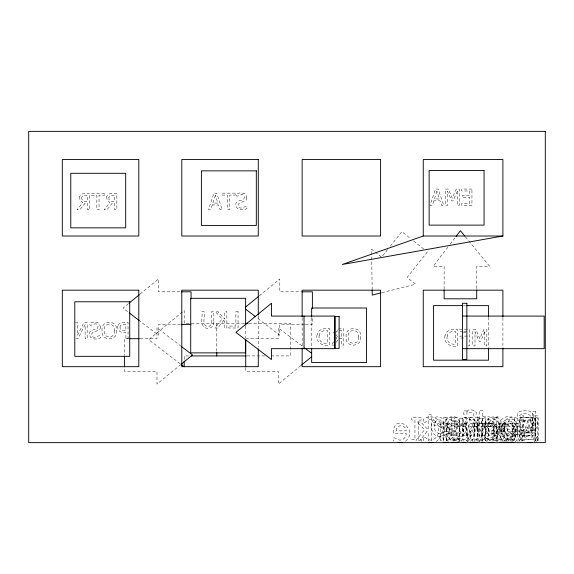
<?xml version="1.0" encoding="UTF-8"?>
<svg xmlns="http://www.w3.org/2000/svg" width="574" height="574" viewBox="0 0 574 574"><rect width="100%" height="100%" fill="white"/><g stroke="black" fill="none" stroke-linecap="round" stroke-linejoin="round"><path stroke-width="0.43" stroke-dasharray="2.87 2.15" d="M466.806 435.035C469.023 442.827 459.803 436.627 461.094 441.27M485.425 435.035C487.642 442.827 478.422 436.627 479.713 441.27M485.066 431.619C487.276 412.225 510.795 430.514 497.213 441.227M333.516 333.142L333.637 331.959M521.106 441.363L523.086 435.264L532.471 435.264L534.695 442.131M517.698 441.284L525.691 417.571L529.716 417.571L537.709 441.284M512.101 441.356L518.688 423.77L515.337 423.77L510.293 437.991L505.292 423.77L502.056 423.77L509.002 442.195M475.889 440.99L477.446 437.388L477.554 423.705M513.795 440.99L515.352 437.388L515.466 423.705L508.743 423.705L508.743 426.274L514.455 426.274L514.024 438.615L513.12 439.483L511.42 439.77L508.743 439.175L508.743 441.27M461.482 441.112L462.809 438.005L462.902 426.346M487.104 441.047L488.431 437.94L488.524 426.274L490.619 426.274L490.619 423.705L488.524 423.705L488.524 418.41L485.425 418.41M447.928 247.035L433.27 266.214L444.132 266.214L444.132 289.109M450.102 244.194L455.534 237.091M506.103 441.004C511.542 434.618 502.551 428.348 496.158 430.005C495.197 421 508.944 431.67 506.239 424.1L500.614 423.26L497.414 423.555L494.192 425.499L493.073 429.524L493.073 441.291M387.622 249.575L381.595 257.159L371.572 249.181L372.146 288.909M390.363 246.131L401.879 231.659L410.833 238.784M427.379 251.943L407.095 277.443L415.598 284.202L381.782 292.697M335.984 342.47L339.098 338.56L341.587 338.56L341.587 345.074L343.761 345.074L343.761 328.701L336.256 329.11M333.731 341.831L331.083 345.074L333.91 345.074M335.855 339.241L336.909 337.95L335.503 337.203M512.711 441.169C517.038 437.474 517.174 430.134 513.852 425.75A7.347 7.347 0 0 0 509.633 423.354C499.753 421.101 496.295 435.989 503.111 441.212M128.44 303.632L122.972 308.109L128.655 312.45M140.049 294.118L158.481 279.007L158.481 291.814L180.501 291.814M259.319 295.797L279.803 279.007L279.803 291.814L300.934 291.814M180.889 364.497L156.989 384.092L156.989 371.278L124.407 371.278L124.407 367.755M300.841 365.616L278.304 384.092L278.304 371.278L245.722 371.278L245.722 367.755M405.524 441.162C419.881 428.936 393.09 412.032 393.377 433.241L406.148 433.241C406.342 436.183 404.534 439.368 401.413 439.749C398.019 441.994 391.942 433.485 393.728 441.004M467.71 441.679C472.065 437.969 468.858 431.045 469.905 426.274L472 426.274L472 423.705L469.905 423.705L469.905 418.41L466.806 418.41M479.003 441.679C483.358 437.969 480.151 431.045 481.199 426.274M515.359 441.679C519.714 437.969 516.507 431.045 517.554 426.274L519.649 426.274M436.125 441.428C449.758 433.399 438.479 409.133 423.433 419.199C421.546 428.434 428.333 416.989 432.581 420.068C436.958 420.986 438.801 425.829 438.672 429.876C438.816 433.894 436.9 438.701 432.566 439.598C428.362 442.64 421.531 431.383 423.433 440.459L424.961 441.191M337.899 330.696C334.893 331.141 335.238 336.034 337.993 336.579M457.722 441.815L459.724 441.026C461.812 432.81 452.979 444.14 449.815 438.529C448.38 432.064 460.563 435.982 459.638 428.886C459.48 422.744 451.229 422.141 447.074 424.595C445.037 432.308 453.417 421.926 456.208 427.336C457.636 431.849 451.193 431.124 448.71 432.566C445.733 434.202 445.718 438.823 448.244 440.889M536.138 441.205L537.544 440.66L537.544 436.57L533.655 438.923L529.709 439.756L526.394 439.117L524.579 437.316C522.383 428.749 536.676 433.291 537.257 425.499C538.512 417.154 527.434 415.26 521.795 418.704C519.161 428.139 530.017 414.45 533.619 422.234C535.614 428.513 527.011 427.824 523.524 429.904C519.492 432.516 520.302 439.081 524.327 441.298M485.41 427.02C494.989 420.376 498.82 440.889 488.969 439.548C480.187 434.819 488.331 440.05 491.753 439.921C495.391 440.222 498.182 436.8 497.837 433.305L485.066 433.305M440.287 424.66C444.872 421.51 454.529 423.691 452.613 430.629C451.673 435.896 441.55 432.516 443.035 438.601C446.192 444.204 455.024 432.882 452.936 441.09M463.706 305.626L465.478 305.626M75.445 322.366L77.476 322.366L77.476 335.331L84.062 322.366L87.155 322.366L87.155 338.746L85.117 338.746L85.117 324.626L77.885 338.746L76.256 338.746M244.352 323.349L184.197 323.349L184.197 310.534L148.688 339.636L180.645 364.081M248.8 323.349L290.602 323.349L290.602 348.884M180.501 324.396L158.481 324.396L158.481 335.266L140.02 321.139M304.457 324.396L279.803 324.396L279.803 335.266L256.37 317.343M305.339 324.396L312.385 324.396L312.385 318.233M339.428 330.567L341.587 330.567L341.587 336.744L339.672 336.744M463.082 331.471L459.695 331.471L459.695 329.533L469.489 329.533L469.489 345.914L468.04 345.914M463.928 331.471L467.315 331.471M463.433 332.375L466.002 332.375M467.315 336.091L460.011 336.091L460.011 338.029L465.693 338.029M128.813 338.696L124.407 338.696L124.407 355.428M140.257 338.696L156.989 338.696L156.989 327.826L181.133 346.294M245.722 338.696L278.304 338.696L278.304 327.826L302.455 346.294M188.602 355.93L184.197 355.93L184.197 360.106M247.021 355.93L264.808 355.93M271.036 355.93L290.602 355.93L290.602 349.767M479.319 417.241L477.231 417.241L476.327 412.527A5.008 5.008 0 0 0 473.679 410.267L471.039 409.829L467.86 410.13C466.145 415.719 471.268 410.704 473.392 413.416L474.224 417.241L469.094 417.241L469.094 419.809L474.124 419.809L474.124 435.659L477.231 435.659L477.231 419.809L479.319 419.809M466.806 423.705L461.094 423.705L461.094 426.274L466.806 426.274M485.425 423.705L479.713 423.705L479.713 426.274L485.425 426.274L485.41 441.499M519.649 423.705L517.554 423.705L517.554 418.41L514.455 418.41L514.455 423.705M481.938 423.77L478.831 423.77L478.831 425.815C476.542 423.526 472.689 422.285 469.826 424.265C465.249 428.577 468.484 435.982 467.451 441.341M520.711 427.264L534.114 427.2L534.114 417.571L537.379 417.571L537.379 441.248M440.287 427.974C442.798 426.295 447.017 424.681 449.42 427.4C450.855 431.921 444.405 431.189 441.923 432.631C438.945 434.267 438.938 438.895 441.456 440.954M517.54 430.105C524.119 437.632 535.549 430.471 532.636 421.151C532.32 417.255 529.343 413.352 525.16 413.445C521.228 411.637 515.832 421.732 517.54 412.735C541.87 399.296 541.949 447.591 517.54 433.994M520.711 430.17L534.114 430.105L534.114 441.27M481.909 435.659L485.016 435.659C486.594 431.246 482.16 422.464 487.462 419.766A5.288 5.288 0 0 1 490.892 420.297L493.296 421.904L493.296 435.659L496.395 435.659L496.395 417.241L493.296 417.241L493.296 419.285C489.464 414.385 480.854 417.133 481.909 423.705L481.938 441.32M497.177 440.947L496.158 440.165L496.158 442.131M505.479 441.184L504.08 440.086L504.08 441.449M467.573 441.184L466.174 440.086L466.174 441.449M413.596 240.98L423.928 249.202M485.41 440.251L486.666 441.255M440.323 424.767L437.359 422.651L433.657 422.127C431.576 427.702 438.507 423.684 440.323 427.372M448.1 441.406C441.535 435.451 446.594 424.717 444.9 417.241L447.82 417.241L448 418.03C464.466 409.205 463.936 444.57 448 433.219L448.215 436.864L449.629 439.038L452.943 439.871L458.59 438.615L458.59 441.04M486.128 440.889C482.949 438.349 484.097 432.423 488.388 431.885C490.756 431.418 495.52 430.909 494.099 427.336C491.308 421.926 482.928 432.308 484.958 424.595C489.55 421.438 499.201 423.626 497.292 430.565C496.345 435.831 486.221 432.452 487.706 438.529C490.863 444.14 499.703 432.81 497.608 441.026M465.464 236.847L489.529 266.214L476.714 266.214L476.714 289.109M535.248 441.32L535.248 417.635L519.886 417.635L519.886 420.534L531.983 420.534L531.983 427.264M531.983 430.17L531.983 439.289L519.886 439.289L519.886 442.195M522.814 427.2L522.814 417.571L519.549 417.571L519.549 441.248M522.814 430.105L522.814 441.27M512.36 423.705L512.36 434.195L511.771 438.321A2.382 2.382 0 0 1 509.942 439.605L507.689 439.526L504.08 437.46L504.08 423.705L500.98 423.705L500.98 441.248M502.903 317.752L502.903 347.105M488.503 317.257L488.503 347.665M483.294 423.705L483.294 426.274M482.311 441.241L482.311 416.466L485.41 416.466L485.41 424.444A8.366 8.366 0 0 1 491.509 423.361C498.411 425.32 499.28 434.877 495.871 440.179A5.912 5.912 0 0 1 494.881 441.241M481.199 423.705L481.199 418.41L478.099 418.41L478.099 423.705L472.388 423.705L472.388 426.274L478.099 426.274L477.668 438.615L476.764 439.483L475.064 439.77L472.388 439.175L472.388 441.27M478.831 441.334L478.831 428.441L476.434 426.826A5.288 5.288 0 0 0 473.005 426.295C467.867 428.764 472.015 437.144 470.551 441.32M477.755 423.705L477.755 441.248M474.655 423.705L474.655 441.248M474.454 423.705L474.454 434.195L473.859 438.321A2.382 2.382 0 0 1 472.036 439.605L469.783 439.526L466.174 437.46L466.174 423.705M464.997 426.346L464.997 423.77L462.902 423.77L462.902 418.475L459.796 418.475L459.796 423.77L454.091 423.77L454.091 426.346L459.796 426.346L459.372 438.68L458.461 439.548L456.761 439.835L454.091 439.239L454.091 441.334M463.075 423.705L463.075 441.248M459.293 441.248L459.293 417.571C453.704 416.968 443.666 416.968 443.788 424.975C443.573 431.318 450.705 433.894 456.029 432.975L456.029 441.298M446.744 440.904L446.744 417.42L443.645 417.42L443.645 419.35C427.716 407.131 427.02 443.924 443.645 434.92L443.645 440.925M421.338 441.291L421.338 439.619L418.202 439.619L418.202 420.075L421.338 420.075L421.338 417.571L411.802 417.571L411.802 420.075L414.937 420.075L414.937 439.619L411.802 439.619L411.802 441.291M311.66 317.838L311.66 347.349M302.146 317.752L302.146 347.105M258.286 315.973L258.286 347.105M245.629 326.039L245.629 337.663M216.778 323.349L216.778 351.525M494.838 433.363C496.969 441.614 487.175 434.288 489.127 440.294C499.538 444.211 498.856 430.916 497.938 424.602L500.033 424.602L500.033 422.034L497.938 422.034L497.938 416.738L494.838 416.738L494.838 422.034L489.127 422.034L489.127 424.602L494.838 424.602L494.838 433.363M462.615 427.91L462.02 432.035A2.382 2.382 0 0 1 460.197 433.32L457.937 433.241L454.335 431.174L454.335 417.42L451.229 417.42L451.229 435.845L454.335 435.845L454.335 433.801C456.588 436.068 460.312 437.28 463.189 435.451C468.162 431.002 464.545 423.045 465.715 417.42L462.615 417.42L462.615 427.91M213.822 321.835C214.482 326.01 210.493 329.268 206.511 328.242C199.135 326.742 202.887 316.425 201.976 311.625L204.15 311.625C205.456 315.585 200.979 325.874 207.903 326.477C214.82 325.889 210.328 315.564 211.641 311.625L213.822 311.625L213.822 321.835M114.305 330.559C115.891 338.976 102.753 338.983 104.353 330.559C102.739 322.122 115.919 322.107 114.305 330.559M358.363 336.888C359.955 345.304 346.818 345.311 348.411 336.888C346.804 328.45 359.984 328.436 358.363 336.888M446.744 429.065C444.599 449.765 471.95 439.928 460.8 424.078A7.347 7.347 0 0 0 456.588 421.682C451.831 420.512 447.031 424.222 446.744 429.065M485.733 424.451C483.581 445.159 510.939 435.314 499.782 419.465A7.347 7.347 0 0 0 495.57 417.068C490.813 415.906 486.013 419.608 485.733 424.451M499.717 424.272C497.572 444.972 524.923 435.135 513.773 419.285A7.347 7.347 0 0 0 509.554 416.889C504.804 415.719 499.997 419.429 499.717 424.272M501.403 427.845L501.267 431.562L514.039 431.562C514.232 434.511 512.424 437.697 509.296 438.07C505.909 440.323 499.825 431.813 501.619 439.332C509.748 444.649 520.69 436.706 516.6 427.307C514.885 419.702 501.949 419.515 501.403 427.845M504.072 424.451C501.927 445.159 529.278 435.314 518.128 419.465A7.347 7.347 0 0 0 513.909 417.068C509.16 415.906 504.352 419.608 504.072 424.451M116.572 330.559C118.258 341.516 100.407 341.508 102.086 330.559C100.393 319.603 118.266 319.596 116.572 330.559M360.63 336.888C362.323 347.844 344.472 347.844 346.151 336.888C344.457 325.932 362.33 325.932 360.63 336.888M100.393 326.757C101.089 332.877 90.405 329.634 91.869 335.532C94.165 341.028 102.229 331.327 100.515 337.763C96.798 340.045 89.53 339.6 89.372 334.082C88.719 328.041 99.331 331.341 97.896 325.48C95.872 320.486 88.532 329.067 90.01 323.126L93.548 322.143L97.078 322.409A5.216 5.216 0 0 1 99.524 324.131L100.393 326.757M246.813 197.528C247.509 203.648 236.825 200.412 238.289 206.31C240.585 211.806 248.65 202.105 246.935 208.541C243.218 210.823 235.95 210.378 235.792 204.853C235.139 198.812 245.751 202.113 244.316 196.258C242.293 191.257 234.953 199.845 236.431 193.904L239.968 192.914L243.498 193.18A5.216 5.216 0 0 1 245.937 194.909L246.813 197.528M319.295 335.116C317.702 340.339 322.696 344.364 327.611 343.202L327.611 330.567C324.267 330.165 319.869 331.184 319.295 335.116M434.74 423.691C432.459 429.388 437.74 436.376 443.645 432.394L443.645 421.955C441.105 419.07 435.092 418.934 434.74 423.691M447.261 335.955C445.661 341.178 450.662 345.204 455.569 344.041L455.569 331.406C452.226 331.004 447.835 332.016 447.261 335.955M120.052 326.57C119.184 330.086 123.145 331.334 125.871 330.782L125.871 324.238C123.833 324.202 120.576 323.973 120.052 326.57M447.297 423.87C445.991 429.151 451.932 431.017 456.029 430.184L456.029 420.369C452.972 420.319 448.079 419.967 447.297 423.87M81.802 197.341C80.941 200.85 84.787 202.077 87.528 201.46L87.528 195.275C85.612 195.311 82.347 194.823 81.802 197.341M108.931 197.341C108.07 200.85 111.916 202.077 114.657 201.46L114.657 195.275C112.741 195.311 109.476 194.823 108.931 197.341M457.155 426.209C458.454 432.021 451.616 434.382 448 430.665L448 420.555C452.255 417.563 458.052 420.986 457.155 426.209M317.092 334.671C314.961 342.355 323.191 346.811 329.785 345.074L329.785 328.701C324.984 328.134 318.118 328.787 317.092 334.671M445.051 335.51C442.92 343.195 451.15 347.65 457.751 345.914L457.751 329.533C452.943 328.974 446.084 329.627 445.051 335.51M117.842 326.046C116.644 330.71 121.824 333.551 125.871 332.64L125.871 338.746L128.052 338.746L128.052 322.366C124.608 322.323 118.983 321.598 117.842 326.046M450.131 428.132C446.486 443.953 466.002 439.232 458.554 425.93A4.197 4.197 0 0 0 455.964 424.301L453.682 424.301A4.169 4.169 0 0 0 451.107 425.93L450.131 428.132M489.113 423.519C485.475 439.34 504.991 434.618 497.543 421.323A4.197 4.197 0 0 0 494.946 419.687L492.671 419.687A4.169 4.169 0 0 0 490.096 421.323L489.113 423.519M503.104 423.339C499.459 439.16 518.975 434.439 511.527 421.137A4.197 4.197 0 0 0 508.937 419.508L506.655 419.508A4.169 4.169 0 0 0 504.08 421.137L503.104 423.339M503.183 429.804C499.538 445.625 519.054 440.904 511.606 427.601A4.197 4.197 0 0 0 509.016 425.973L506.734 425.973A4.169 4.169 0 0 0 504.159 427.601L503.183 429.804M507.459 423.519C503.814 439.34 523.33 434.618 515.883 421.323A4.197 4.197 0 0 0 513.292 419.687L511.011 419.687A4.169 4.169 0 0 0 508.435 421.323L507.459 423.519M79.585 196.667L79.973 200.218L82.857 202.658L77.031 209.783L79.858 209.783L85.045 203.275L87.528 203.275L87.528 209.783L89.709 209.783L89.709 193.409C86.38 193.546 80.848 192.369 79.585 196.667M106.714 196.667L107.101 200.218L109.986 202.658L104.159 209.783L106.986 209.783L112.174 203.275L114.657 203.275L114.657 209.783L116.838 209.783L116.838 193.409C113.508 193.546 107.977 192.369 106.714 196.667M396.699 428.699L396.397 430.859L406.148 430.859C406.521 425.736 398.169 423.547 396.699 428.699M488.388 428.771L488.087 430.931L497.837 430.931C498.21 425.8 489.859 423.619 488.388 428.771M504.582 427.027L504.288 429.187L514.039 429.187C514.412 424.064 506.06 421.876 504.582 427.027M504.539 436.584L503.649 438.981C501.253 440.674 498.089 439.404 496.158 437.589L496.158 432.48C499.079 432.868 504.295 432.531 504.539 436.584M485.353 422.034L482.103 436.297L477.733 422.034L475.172 422.034L470.687 436.297L467.623 422.034L464.502 422.034L469.173 440.452L472.043 440.452L476.542 426.252L481.012 440.452L483.868 440.452L488.582 422.034L485.353 422.034M212.251 204.94L210.766 209.517L208.47 209.517L213.987 193.144L216.671 193.144L222.188 209.517L219.993 209.517L218.507 204.94L212.251 204.94M433.786 200.85L432.301 205.42L430.005 205.42L435.523 189.047L438.206 189.047L443.724 205.42L441.528 205.42L440.043 200.85L433.786 200.85M215.386 195.361L212.854 203.081L217.905 203.081L215.386 195.361M436.922 191.271L434.389 198.991L439.44 198.991L436.922 191.271M527.786 420.9L523.99 432.48L531.56 432.48L527.786 420.9M457.27 191.314L453.037 200.914L451.724 200.914L447.455 191.314L447.455 205.42L445.273 205.42L445.273 189.047L448.301 189.047L452.247 198.166L456.337 189.047L459.308 189.047L459.308 205.42L457.27 205.42L457.27 191.314M484.808 331.801L480.574 341.401L479.254 341.401L474.992 331.801L474.992 345.914L472.811 345.914L472.811 329.533L475.839 329.533L479.785 338.653L483.875 329.533L486.845 329.533L486.845 345.914L484.808 345.914L484.808 331.801M533.583 415.892L523.703 435.343L523.703 415.892L520.654 415.892L520.654 440.452L524.313 440.452L535.169 419.278L535.169 440.452L538.218 440.452L538.218 415.892L533.583 415.892M426.927 431.562L420.046 440.452L415.978 440.452L424.566 429.732L416.997 422.034L420.857 422.034L428.147 429.818L428.147 414.787L431.246 414.787L431.246 440.452L428.147 440.452L428.147 432.753L426.927 431.562M478.085 426.956L471.204 435.845L467.136 435.845L475.724 425.119L468.154 417.42L472.015 417.42L479.304 425.205L479.304 410.18L482.404 410.18L482.404 435.845L479.304 435.845L479.304 428.139L478.085 426.956M223.724 320.378L217.754 327.998L214.927 327.998L222.102 318.936L215.329 311.625L217.977 311.625L224.685 319.151L224.685 311.625L226.859 311.625L226.859 327.998L224.685 327.998L224.685 321.454L223.724 320.378M471.943 189.047L461.704 189.047L461.704 190.984L469.769 190.984L469.769 195.469L462.257 195.469L462.257 197.406L469.769 197.406L469.769 203.49L461.704 203.49L461.704 205.42L471.943 205.42L471.943 189.047M235.247 193.144L222.073 193.144L222.073 195.081L227.569 195.081L227.569 209.517L229.744 209.517L229.744 195.081L235.247 195.081L235.247 193.144M104.533 193.409L91.359 193.409L91.359 195.347L96.855 195.347L96.855 209.783L99.037 209.783L99.037 195.347L104.533 195.347L104.533 193.409M238.067 311.625L235.892 311.625L235.892 326.061L228.574 326.061L228.574 327.998L238.067 327.998L238.067 311.625M466.949 410.934L463.419 410.934L463.419 414.155L466.949 414.155L466.949 410.934M535.65 411.285L532.385 411.285L532.385 432.94L521.414 432.94L521.414 435.845L535.65 435.845L535.65 411.285M466.734 417.241L463.634 417.241L463.634 435.659L466.734 435.659L466.734 417.241M477.97 417.406L474.44 417.406L474.44 420.62L477.97 420.62L477.97 417.406M443.422 422.034L440.323 422.034L440.323 440.452L443.422 440.452L443.422 422.034"/><path stroke-width="0.86" d="M456.079 236.388L460.427 230.705L464.904 236.165M129.121 303.072L139.367 294.677M245.658 306.99L258.637 296.356M181.571 363.938L192.498 354.983L181.843 346.839M301.522 365.057L311.768 356.662M423.253 236.014L342.298 264.485L502.903 236.014L502.903 159.522L423.253 159.522L423.253 236.014L502.903 236.014M504.309 442.21L499.997 442.411M474.031 442.245L470.257 442.475M511.943 442.245L508.162 442.475M380.914 292.912L372.239 295.086L372.16 289.791M492.363 442.482L489.27 442.468M509.69 442.475L506.096 442.482M433.384 442.375L428.685 442.389M455.957 442.425L451.229 442.504M402.109 442.403L398.169 442.425M458.719 442.468L455.864 442.418M465.729 442.403L462.874 442.353M477.023 442.403L474.16 442.353M484.348 442.403L481.486 442.353M493.798 442.468L489.859 442.489M513.378 442.403L510.516 442.353M448.603 442.518L445.094 442.532A7.032 7.032 0 0 1 443.695 442.21M455.39 442.446L451.881 442.468M493.281 442.446L489.773 442.468M531.955 442.432L527.427 442.432M181.377 291.814L191.063 291.814L191.063 298.86M301.816 291.814L312.385 291.814L312.385 308.547M462.816 305.626L433.585 305.626L433.585 360.185L488.503 360.185L488.503 348.554M466.361 305.626L488.503 305.626L488.503 316.36M462.572 316.08L544.174 316.08L544.174 348.662L462.572 348.662M245.242 323.349L247.911 323.349M181.377 324.396L191.063 324.396M129.688 338.696L139.374 338.696M191.242 355.93L246.131 355.93M304.586 347.923L311.682 353.354M245.715 309.192L255.66 316.798M129.365 312.995L139.31 320.601M181.355 364.626L184.197 366.793L184.197 360.946M502.903 316.862L502.903 290.179L423.253 290.179L423.253 366.678L502.903 366.678L502.903 347.995M476.714 289.985L476.714 298.796L444.132 298.796L444.132 289.985M311.66 316.941L311.66 308.001L366.571 308.001L366.571 362.553L311.66 362.553L311.66 348.246M304.019 316.08L304.019 348.662M302.146 316.862L302.146 290.179L380.598 290.179L380.598 366.678L302.146 366.678L302.146 347.995M258.286 315.083L258.286 290.179L181.793 290.179L181.793 366.678L258.286 366.678L258.286 348.884M245.722 339.578L245.722 366.872M245.629 325.142L245.629 298.315L190.712 298.315L190.712 352.867L245.629 352.867L245.629 339.456M216.778 352.407L216.778 355.93M124.407 356.303L124.407 366.872M271.437 303.273L235.928 332.375L271.437 359.532L271.437 348.662L334.972 348.662L334.972 316.08L271.437 316.08L271.437 303.273M545.3 131.36L28.7 131.36L28.7 442.64L545.3 442.64L545.3 131.36M138.808 159.522L62.315 159.522L62.315 236.014L138.808 236.014L138.808 159.522M258.286 159.522L181.793 159.522L181.793 236.014L258.286 236.014L258.286 159.522M380.598 159.522L302.146 159.522L302.146 236.014L380.598 236.014L380.598 159.522M484.054 170.557L429.137 170.557L429.137 225.116L484.054 225.116L484.054 170.557M256.32 170.858L201.402 170.858L201.402 225.41L256.32 225.41L256.32 170.858M125.692 173.298L70.774 173.298L70.774 227.849L125.692 227.849L125.692 173.298M138.808 290.179L62.315 290.179L62.315 366.678L138.808 366.678L138.808 290.179M129.71 301.766L74.792 301.766L74.792 356.325L129.71 356.325L129.71 301.766M466.863 303.273L462.572 303.273L462.572 359.532L466.863 359.532L466.863 303.273M339.119 316.611L334.85 316.611L334.85 348.396L339.119 348.396L339.119 316.611"/></g></svg>
